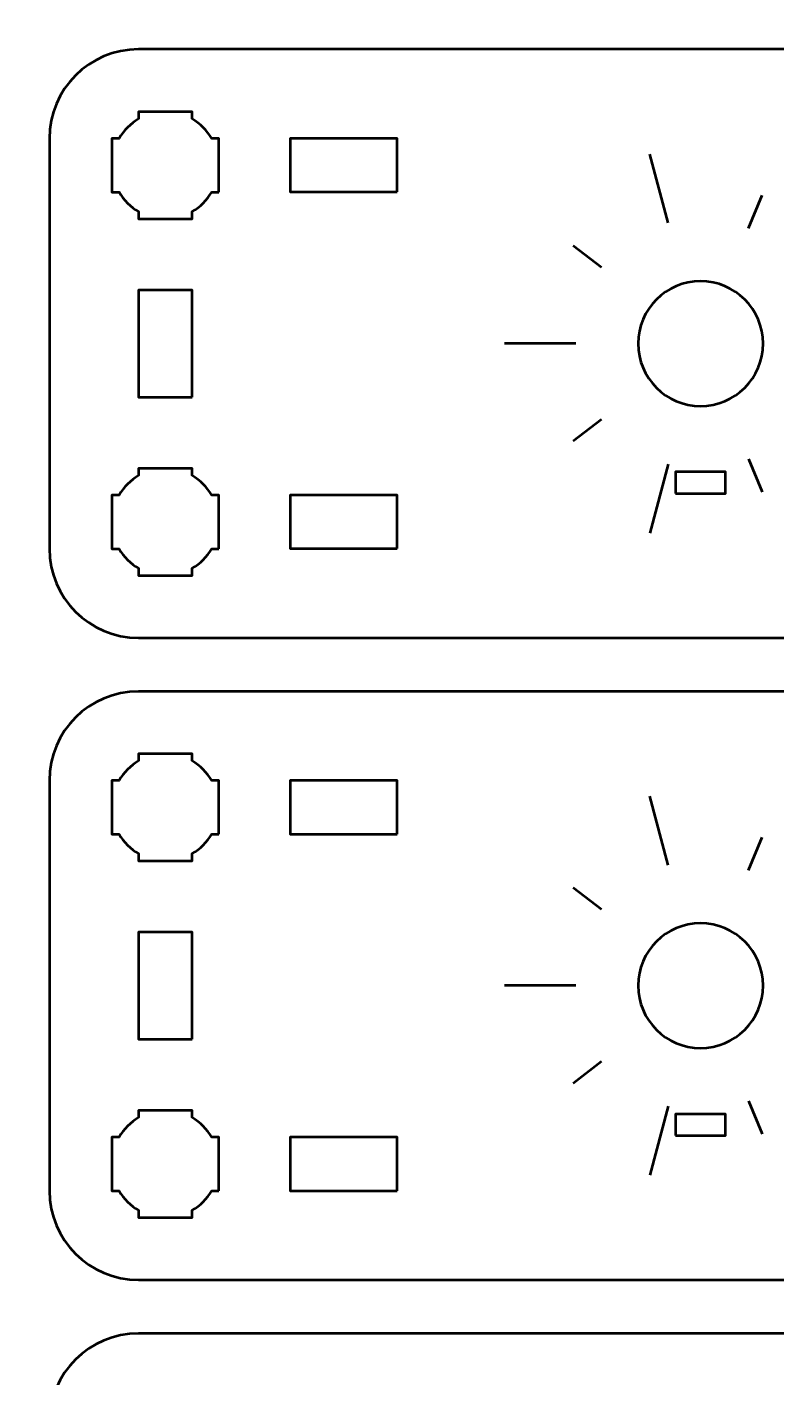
# Model space of a CAD drawing. Header units: centimetres. Extents: x -21 to 0, y -29.7 to 0.
# Drawn here: x -16.28 to -12.07, y -22.15 to -14.57 of the extents above; entities that cross this region are included whole.
import ezdxf

# ---------------------------------------------------------------- set-up
doc = ezdxf.new("R2010")
doc.units = ezdxf.units.CM
doc.header["$MEASUREMENT"] = 0
doc.layers.add('Layer 1', color=7, linetype='Continuous')

msp = doc.modelspace()

# ---------------------------------------------------------------- linework, layer by layer
at = {"layer": 'Layer 1', "color": 1, "lineweight": 53}
msp.add_open_spline([(-21.00003, -29.19995), (-21.00003, -29.19995), (-21.00003, -5.29992), (-21.00003, -5.29992), (-21.00003, -5.29992), (-21.00003, -5.21709), (-20.93286, -5.14992), (-20.85003, -5.14992), (-20.85003, -5.14992), (-20.7672, -5.14992), (-20.70003, -5.08275), (-20.70003, -4.99992), (-20.70003, -4.99992), (-20.70003, -4.91709), (-20.7672, -4.84992), (-20.85003, -4.84992), (-20.85003, -4.84992), (-20.93286, -4.84992), (-21.00003, -4.78275), (-21.00003, -4.69992), (-21.00003, -4.69992), (-21.00003, -4.61709), (-20.93286, -4.54992), (-20.85003, -4.54992), (-20.85003, -4.54992), (-20.7672, -4.54992), (-20.70003, -4.48275), (-20.70003, -4.39992), (-20.70003, -4.39992), (-20.70003, -4.31709), (-20.7672, -4.24992), (-20.85003, -4.24992), (-20.85003, -4.24992), (-20.93286, -4.24992), (-21.00003, -4.18275), (-21.00003, -4.09992), (-21.00003, -4.09992), (-21.00003, -4.01709), (-20.93286, -3.94992), (-20.85003, -3.94992), (-20.85003, -3.94992), (-20.7672, -3.94992), (-20.70003, -3.88275), (-20.70003, -3.79992), (-20.70003, -3.79992), (-20.70003, -3.71709), (-20.7672, -3.64992), (-20.85003, -3.64992), (-20.85003, -3.64992), (-20.93286, -3.64992), (-21.00003, -3.58275), (-21.00003, -3.49992), (-21.00003, -3.49992), (-21.00003, -3.41709), (-20.93286, -3.34992), (-20.85003, -3.34992), (-20.85003, -3.34992), (-20.7672, -3.34992), (-20.70003, -3.28275), (-20.70003, -3.19992), (-20.70003, -3.19992), (-20.70003, -3.11709), (-20.7672, -3.04992), (-20.85003, -3.04992), (-20.85003, -3.04992), (-20.93286, -3.04992), (-21.00003, -2.98275), (-21.00003, -2.89992), (-21.00003, -2.89992), (-21.00003, -2.81709), (-20.93286, -2.74992), (-20.85003, -2.74992), (-20.85003, -2.74992), (-20.7672, -2.74992), (-20.70003, -2.68275), (-20.70003, -2.59992), (-20.70003, -2.59992), (-20.70003, -2.51709), (-20.7672, -2.44992), (-20.85003, -2.44992), (-20.85003, -2.44992), (-20.93286, -2.44992), (-21.00003, -2.38275), (-21.00003, -2.29992), (-21.00003, -2.29992), (-21.00003, -2.21709), (-20.93286, -2.14992), (-20.85003, -2.14992), (-20.85003, -2.14992), (-20.7672, -2.14992), (-20.70003, -2.08275), (-20.70003, -1.99992), (-20.70003, -1.99992), (-20.70003, -1.91709), (-20.7672, -1.84992), (-20.85003, -1.84992), (-20.85003, -1.84992), (-20.93286, -1.84992), (-21.00003, -1.78275), (-21.00003, -1.69992), (-21.00003, -1.69992), (-21.00003, -1.61709), (-20.93286, -1.54992), (-20.85003, -1.54992), (-20.85003, -1.54992), (-20.7672, -1.54992), (-20.70003, -1.48275), (-20.70003, -1.39992), (-20.70003, -1.39992), (-20.70003, -1.31709), (-20.7672, -1.24992), (-20.85003, -1.24992), (-20.85003, -1.24992), (-20.93286, -1.24992), (-21.00003, -1.18275), (-21.00003, -1.09992), (-21.00003, -1.09992), (-21.00003, -1.09992), (-21.00003, -0.49992), (-21.00003, -0.49992), (-21.00003, -0.49992), (-21.00003, -0.22295), (-20.77694, 0.00004), (-20.49994, 0.00004), (-20.49994, 0.00004), (-20.49994, 0.00004), (-0.50008, 0.00004), (-0.50008, 0.00004), (-0.50008, 0.00004), (-0.22294, 0.00004), (0.00002, -0.22295), (0.00002, -0.49992), (0.00002, -0.49992), (0.00002, -0.49992), (0.00002, -29.19995), (0.00002, -29.19995), (0.00002, -29.19995), (0.00002, -29.47695), (-0.22294, -29.70004), (-0.50008, -29.70004), (-0.50008, -29.70004), (-0.50008, -29.70004), (-20.49994, -29.70004), (-20.49994, -29.70004), (-20.49994, -29.70004), (-20.77694, -29.70004), (-21.00003, -29.47695), (-21.00003, -29.19995)], degree=3, knots=[0, 0, 0, 0, 0.027027, 0.027027, 0.027027, 0.027027, 0.0540541, 0.0540541, 0.0540541, 0.0540541, 0.0810811, 0.0810811, 0.0810811, 0.0810811, 0.1081081, 0.1081081, 0.1081081, 0.1081081, 0.1351351, 0.1351351, 0.1351351, 0.1351351, 0.1621622, 0.1621622, 0.1621622, 0.1621622, 0.1891892, 0.1891892, 0.1891892, 0.1891892, 0.2162162, 0.2162162, 0.2162162, 0.2162162, 0.2432432, 0.2432432, 0.2432432, 0.2432432, 0.2702703, 0.2702703, 0.2702703, 0.2702703, 0.2972973, 0.2972973, 0.2972973, 0.2972973, 0.3243243, 0.3243243, 0.3243243, 0.3243243, 0.3513514, 0.3513514, 0.3513514, 0.3513514, 0.3783784, 0.3783784, 0.3783784, 0.3783784, 0.4054054, 0.4054054, 0.4054054, 0.4054054, 0.4324324, 0.4324324, 0.4324324, 0.4324324, 0.4594595, 0.4594595, 0.4594595, 0.4594595, 0.4864865, 0.4864865, 0.4864865, 0.4864865, 0.5135135, 0.5135135, 0.5135135, 0.5135135, 0.5405405, 0.5405405, 0.5405405, 0.5405405, 0.5675676, 0.5675676, 0.5675676, 0.5675676, 0.5945946, 0.5945946, 0.5945946, 0.5945946, 0.6216216, 0.6216216, 0.6216216, 0.6216216, 0.6486486, 0.6486486, 0.6486486, 0.6486486, 0.6756757, 0.6756757, 0.6756757, 0.6756757, 0.7027027, 0.7027027, 0.7027027, 0.7027027, 0.7297297, 0.7297297, 0.7297297, 0.7297297, 0.7567568, 0.7567568, 0.7567568, 0.7567568, 0.7837838, 0.7837838, 0.7837838, 0.7837838, 0.8108108, 0.8108108, 0.8108108, 0.8108108, 0.8378378, 0.8378378, 0.8378378, 0.8378378, 0.8648649, 0.8648649, 0.8648649, 0.8648649, 0.8918919, 0.8918919, 0.8918919, 0.8918919, 0.9189189, 0.9189189, 0.9189189, 0.9189189, 0.9459459, 0.9459459, 0.9459459, 0.9459459, 0.972973, 0.972973, 0.972973, 0.972973, 1, 1, 1, 1], dxfattribs=at)
at = {"layer": 'Layer 1', "color": 3, "lineweight": 53}
for points in [[(-9.35005, -17.99998), (-9.35005, -17.99998), (-15.64991, -17.99998), (-15.64991, -17.99998), (-15.64991, -17.99998), (-15.92704, -17.99998), (-16.15, -17.77688), (-16.15, -17.49988), (-16.15, -17.49988), (-16.15, -17.49988), (-16.15, -15.19996), (-16.15, -15.19996), (-16.15, -15.19996), (-16.15, -14.92295), (-15.92704, -14.7), (-15.64991, -14.7), (-15.64991, -14.7), (-15.64991, -14.7), (-9.35005, -14.7), (-9.35005, -14.7), (-9.35005, -14.7), (-9.07306, -14.7), (-8.84997, -14.92295), (-8.84997, -15.19996), (-8.84997, -15.19996), (-8.84997, -15.19996), (-8.84997, -17.49988), (-8.84997, -17.49988), (-8.84997, -17.49988), (-8.84997, -17.77688), (-9.07306, -17.99998), (-9.35005, -17.99998)], [(-9.35005, -21.59998), (-9.35005, -21.59998), (-15.64991, -21.59998), (-15.64991, -21.59998), (-15.64991, -21.59998), (-15.92704, -21.59998), (-16.15, -21.37688), (-16.15, -21.09988), (-16.15, -21.09988), (-16.15, -21.09988), (-16.15, -18.79996), (-16.15, -18.79996), (-16.15, -18.79996), (-16.15, -18.52295), (-15.92704, -18.3), (-15.64991, -18.3), (-15.64991, -18.3), (-15.64991, -18.3), (-9.35005, -18.3), (-9.35005, -18.3), (-9.35005, -18.3), (-9.07306, -18.3), (-8.84997, -18.52295), (-8.84997, -18.79996), (-8.84997, -18.79996), (-8.84997, -18.79996), (-8.84997, -21.09988), (-8.84997, -21.09988), (-8.84997, -21.09988), (-8.84997, -21.37688), (-9.07306, -21.59998), (-9.35005, -21.59998)], [(-9.35005, -25.19998), (-9.35005, -25.19998), (-15.64991, -25.19998), (-15.64991, -25.19998), (-15.64991, -25.19998), (-15.92704, -25.19998), (-16.15, -24.97688), (-16.15, -24.69988), (-16.15, -24.69988), (-16.15, -24.69988), (-16.15, -22.39996), (-16.15, -22.39996), (-16.15, -22.39996), (-16.15, -22.12295), (-15.92704, -21.9), (-15.64991, -21.9), (-15.64991, -21.9), (-15.64991, -21.9), (-9.35005, -21.9), (-9.35005, -21.9), (-9.35005, -21.9), (-9.07306, -21.9), (-8.84997, -22.12295), (-8.84997, -22.39996), (-8.84997, -22.39996), (-8.84997, -22.39996), (-8.84997, -24.69988), (-8.84997, -24.69988), (-8.84997, -24.69988), (-8.84997, -24.97688), (-9.07306, -25.19998), (-9.35005, -25.19998)]]:
    msp.add_open_spline(points, degree=3, knots=[0, 0, 0, 0, 0.125, 0.125, 0.125, 0.125, 0.25, 0.25, 0.25, 0.25, 0.375, 0.375, 0.375, 0.375, 0.5, 0.5, 0.5, 0.5, 0.625, 0.625, 0.625, 0.625, 0.75, 0.75, 0.75, 0.75, 0.875, 0.875, 0.875, 0.875, 1, 1, 1, 1], dxfattribs=at)
at = {"layer": 'Layer 1', "lineweight": 53}
for points, knots in [([(-15.19997, -15.50007), (-15.19997, -15.50007), (-15.24008, -15.50007), (-15.24008, -15.50007), (-15.24008, -15.50007), (-15.2664, -15.54555), (-15.30443, -15.58358), (-15.3499, -15.60989), (-15.3499, -15.60989), (-15.3499, -15.60989), (-15.3499, -15.65), (-15.3499, -15.65), (-15.3499, -15.65), (-15.3499, -15.65), (-15.49997, -15.65), (-15.49997, -15.65), (-15.49997, -15.65), (-15.49997, -15.65), (-15.6499, -15.65), (-15.6499, -15.65), (-15.6499, -15.65), (-15.6499, -15.65), (-15.6499, -15.60989), (-15.6499, -15.60989), (-15.6499, -15.60989), (-15.69552, -15.58358), (-15.73344, -15.54555), (-15.75976, -15.50007), (-15.75976, -15.50007), (-15.75976, -15.50007), (-15.79998, -15.50007), (-15.79998, -15.50007), (-15.79998, -15.50007), (-15.79998, -15.50007), (-15.79998, -15.35), (-15.79998, -15.35), (-15.79998, -15.35), (-15.79998, -15.35), (-15.79998, -15.20007), (-15.79998, -15.20007), (-15.79998, -15.20007), (-15.79998, -15.20007), (-15.75976, -15.20007), (-15.75976, -15.20007), (-15.75976, -15.20007), (-15.73344, -15.1546), (-15.69552, -15.11657), (-15.6499, -15.09025), (-15.6499, -15.09025), (-15.6499, -15.09025), (-15.6499, -15.05), (-15.6499, -15.05), (-15.6499, -15.05), (-15.6499, -15.05), (-15.49997, -15.05), (-15.49997, -15.05), (-15.49997, -15.05), (-15.49997, -15.05), (-15.3499, -15.05), (-15.3499, -15.05), (-15.3499, -15.05), (-15.3499, -15.05), (-15.3499, -15.09025), (-15.3499, -15.09025), (-15.3499, -15.09025), (-15.30443, -15.11657), (-15.2664, -15.1546), (-15.24008, -15.20007), (-15.24008, -15.20007), (-15.24008, -15.20007), (-15.19997, -15.20007), (-15.19997, -15.20007), (-15.19997, -15.20007), (-15.19997, -15.20007), (-15.19997, -15.35), (-15.19997, -15.35), (-15.19997, -15.35), (-15.19997, -15.35), (-15.19997, -15.50007), (-15.19997, -15.50007)], [0, 0, 0, 0, 0.05, 0.05, 0.05, 0.05, 0.1, 0.1, 0.1, 0.1, 0.15, 0.15, 0.15, 0.15, 0.2, 0.2, 0.2, 0.2, 0.25, 0.25, 0.25, 0.25, 0.3, 0.3, 0.3, 0.3, 0.35, 0.35, 0.35, 0.35, 0.4, 0.4, 0.4, 0.4, 0.45, 0.45, 0.45, 0.45, 0.5, 0.5, 0.5, 0.5, 0.55, 0.55, 0.55, 0.55, 0.6, 0.6, 0.6, 0.6, 0.65, 0.65, 0.65, 0.65, 0.7, 0.7, 0.7, 0.7, 0.75, 0.75, 0.75, 0.75, 0.8, 0.8, 0.8, 0.8, 0.85, 0.85, 0.85, 0.85, 0.9, 0.9, 0.9, 0.9, 0.95, 0.95, 0.95, 0.95, 1, 1, 1, 1]), ([(-14.19996, -15.49996), (-14.19996, -15.49996), (-14.79996, -15.49996), (-14.79996, -15.49996), (-14.79996, -15.49996), (-14.79996, -15.49996), (-14.79996, -15.19996), (-14.79996, -15.19996), (-14.79996, -15.19996), (-14.79996, -15.19996), (-14.19996, -15.19996), (-14.19996, -15.19996), (-14.19996, -15.19996), (-14.19996, -15.19996), (-14.19996, -15.49996), (-14.19996, -15.49996)], [0, 0, 0, 0, 0.25, 0.25, 0.25, 0.25, 0.5, 0.5, 0.5, 0.5, 0.75, 0.75, 0.75, 0.75, 1, 1, 1, 1]), ([(-15.34991, -16.64993), (-15.34991, -16.64993), (-15.64991, -16.64993), (-15.64991, -16.64993), (-15.64991, -16.64993), (-15.64991, -16.64993), (-15.64991, -16.04994), (-15.64991, -16.04994), (-15.64991, -16.04994), (-15.64991, -16.04994), (-15.34991, -16.04994), (-15.34991, -16.04994), (-15.34991, -16.04994), (-15.34991, -16.04994), (-15.34991, -16.64993), (-15.34991, -16.64993)], [0, 0, 0, 0, 0.25, 0.25, 0.25, 0.25, 0.5, 0.5, 0.5, 0.5, 0.75, 0.75, 0.75, 0.75, 1, 1, 1, 1]), ([(-15.19997, -17.50007), (-15.19997, -17.50007), (-15.24008, -17.50007), (-15.24008, -17.50007), (-15.24008, -17.50007), (-15.2664, -17.54555), (-15.30443, -17.58358), (-15.3499, -17.60989), (-15.3499, -17.60989), (-15.3499, -17.60989), (-15.3499, -17.65), (-15.3499, -17.65), (-15.3499, -17.65), (-15.3499, -17.65), (-15.49997, -17.65), (-15.49997, -17.65), (-15.49997, -17.65), (-15.49997, -17.65), (-15.6499, -17.65), (-15.6499, -17.65), (-15.6499, -17.65), (-15.6499, -17.65), (-15.6499, -17.60989), (-15.6499, -17.60989), (-15.6499, -17.60989), (-15.69552, -17.58358), (-15.73344, -17.54555), (-15.75976, -17.50007), (-15.75976, -17.50007), (-15.75976, -17.50007), (-15.79998, -17.50007), (-15.79998, -17.50007), (-15.79998, -17.50007), (-15.79998, -17.50007), (-15.79998, -17.35), (-15.79998, -17.35), (-15.79998, -17.35), (-15.79998, -17.35), (-15.79998, -17.20007), (-15.79998, -17.20007), (-15.79998, -17.20007), (-15.79998, -17.20007), (-15.75976, -17.20007), (-15.75976, -17.20007), (-15.75976, -17.20007), (-15.73344, -17.1546), (-15.69552, -17.11657), (-15.6499, -17.09025), (-15.6499, -17.09025), (-15.6499, -17.09025), (-15.6499, -17.05), (-15.6499, -17.05), (-15.6499, -17.05), (-15.6499, -17.05), (-15.49997, -17.05), (-15.49997, -17.05), (-15.49997, -17.05), (-15.49997, -17.05), (-15.3499, -17.05), (-15.3499, -17.05), (-15.3499, -17.05), (-15.3499, -17.05), (-15.3499, -17.09025), (-15.3499, -17.09025), (-15.3499, -17.09025), (-15.30443, -17.11657), (-15.2664, -17.1546), (-15.24008, -17.20007), (-15.24008, -17.20007), (-15.24008, -17.20007), (-15.19997, -17.20007), (-15.19997, -17.20007), (-15.19997, -17.20007), (-15.19997, -17.20007), (-15.19997, -17.35), (-15.19997, -17.35), (-15.19997, -17.35), (-15.19997, -17.35), (-15.19997, -17.50007), (-15.19997, -17.50007)], [0, 0, 0, 0, 0.05, 0.05, 0.05, 0.05, 0.1, 0.1, 0.1, 0.1, 0.15, 0.15, 0.15, 0.15, 0.2, 0.2, 0.2, 0.2, 0.25, 0.25, 0.25, 0.25, 0.3, 0.3, 0.3, 0.3, 0.35, 0.35, 0.35, 0.35, 0.4, 0.4, 0.4, 0.4, 0.45, 0.45, 0.45, 0.45, 0.5, 0.5, 0.5, 0.5, 0.55, 0.55, 0.55, 0.55, 0.6, 0.6, 0.6, 0.6, 0.65, 0.65, 0.65, 0.65, 0.7, 0.7, 0.7, 0.7, 0.75, 0.75, 0.75, 0.75, 0.8, 0.8, 0.8, 0.8, 0.85, 0.85, 0.85, 0.85, 0.9, 0.9, 0.9, 0.9, 0.95, 0.95, 0.95, 0.95, 1, 1, 1, 1]), ([(-14.19996, -17.49988), (-14.19996, -17.49988), (-14.79996, -17.49988), (-14.79996, -17.49988), (-14.79996, -17.49988), (-14.79996, -17.49988), (-14.79996, -17.19988), (-14.79996, -17.19988), (-14.79996, -17.19988), (-14.79996, -17.19988), (-14.19996, -17.19988), (-14.19996, -17.19988), (-14.19996, -17.19988), (-14.19996, -17.19988), (-14.19996, -17.49988), (-14.19996, -17.49988)], [0, 0, 0, 0, 0.25, 0.25, 0.25, 0.25, 0.5, 0.5, 0.5, 0.5, 0.75, 0.75, 0.75, 0.75, 1, 1, 1, 1]), ([(-15.19997, -19.10007), (-15.19997, -19.10007), (-15.24008, -19.10007), (-15.24008, -19.10007), (-15.24008, -19.10007), (-15.2664, -19.14555), (-15.30443, -19.18358), (-15.3499, -19.20989), (-15.3499, -19.20989), (-15.3499, -19.20989), (-15.3499, -19.25), (-15.3499, -19.25), (-15.3499, -19.25), (-15.3499, -19.25), (-15.49997, -19.25), (-15.49997, -19.25), (-15.49997, -19.25), (-15.49997, -19.25), (-15.6499, -19.25), (-15.6499, -19.25), (-15.6499, -19.25), (-15.6499, -19.25), (-15.6499, -19.20989), (-15.6499, -19.20989), (-15.6499, -19.20989), (-15.69552, -19.18358), (-15.73344, -19.14555), (-15.75976, -19.10007), (-15.75976, -19.10007), (-15.75976, -19.10007), (-15.79998, -19.10007), (-15.79998, -19.10007), (-15.79998, -19.10007), (-15.79998, -19.10007), (-15.79998, -18.95), (-15.79998, -18.95), (-15.79998, -18.95), (-15.79998, -18.95), (-15.79998, -18.80007), (-15.79998, -18.80007), (-15.79998, -18.80007), (-15.79998, -18.80007), (-15.75976, -18.80007), (-15.75976, -18.80007), (-15.75976, -18.80007), (-15.73344, -18.7546), (-15.69552, -18.71657), (-15.6499, -18.69025), (-15.6499, -18.69025), (-15.6499, -18.69025), (-15.6499, -18.65), (-15.6499, -18.65), (-15.6499, -18.65), (-15.6499, -18.65), (-15.49997, -18.65), (-15.49997, -18.65), (-15.49997, -18.65), (-15.49997, -18.65), (-15.3499, -18.65), (-15.3499, -18.65), (-15.3499, -18.65), (-15.3499, -18.65), (-15.3499, -18.69025), (-15.3499, -18.69025), (-15.3499, -18.69025), (-15.30443, -18.71657), (-15.2664, -18.7546), (-15.24008, -18.80007), (-15.24008, -18.80007), (-15.24008, -18.80007), (-15.19997, -18.80007), (-15.19997, -18.80007), (-15.19997, -18.80007), (-15.19997, -18.80007), (-15.19997, -18.95), (-15.19997, -18.95), (-15.19997, -18.95), (-15.19997, -18.95), (-15.19997, -19.10007), (-15.19997, -19.10007)], [0, 0, 0, 0, 0.05, 0.05, 0.05, 0.05, 0.1, 0.1, 0.1, 0.1, 0.15, 0.15, 0.15, 0.15, 0.2, 0.2, 0.2, 0.2, 0.25, 0.25, 0.25, 0.25, 0.3, 0.3, 0.3, 0.3, 0.35, 0.35, 0.35, 0.35, 0.4, 0.4, 0.4, 0.4, 0.45, 0.45, 0.45, 0.45, 0.5, 0.5, 0.5, 0.5, 0.55, 0.55, 0.55, 0.55, 0.6, 0.6, 0.6, 0.6, 0.65, 0.65, 0.65, 0.65, 0.7, 0.7, 0.7, 0.7, 0.75, 0.75, 0.75, 0.75, 0.8, 0.8, 0.8, 0.8, 0.85, 0.85, 0.85, 0.85, 0.9, 0.9, 0.9, 0.9, 0.95, 0.95, 0.95, 0.95, 1, 1, 1, 1]), ([(-14.19996, -19.09996), (-14.19996, -19.09996), (-14.79996, -19.09996), (-14.79996, -19.09996), (-14.79996, -19.09996), (-14.79996, -19.09996), (-14.79996, -18.79996), (-14.79996, -18.79996), (-14.79996, -18.79996), (-14.79996, -18.79996), (-14.19996, -18.79996), (-14.19996, -18.79996), (-14.19996, -18.79996), (-14.19996, -18.79996), (-14.19996, -19.09996), (-14.19996, -19.09996)], [0, 0, 0, 0, 0.25, 0.25, 0.25, 0.25, 0.5, 0.5, 0.5, 0.5, 0.75, 0.75, 0.75, 0.75, 1, 1, 1, 1]), ([(-15.34991, -20.24993), (-15.34991, -20.24993), (-15.64991, -20.24993), (-15.64991, -20.24993), (-15.64991, -20.24993), (-15.64991, -20.24993), (-15.64991, -19.64994), (-15.64991, -19.64994), (-15.64991, -19.64994), (-15.64991, -19.64994), (-15.34991, -19.64994), (-15.34991, -19.64994), (-15.34991, -19.64994), (-15.34991, -19.64994), (-15.34991, -20.24993), (-15.34991, -20.24993)], [0, 0, 0, 0, 0.25, 0.25, 0.25, 0.25, 0.5, 0.5, 0.5, 0.5, 0.75, 0.75, 0.75, 0.75, 1, 1, 1, 1]), ([(-15.19997, -21.10007), (-15.19997, -21.10007), (-15.24008, -21.10007), (-15.24008, -21.10007), (-15.24008, -21.10007), (-15.2664, -21.14555), (-15.30443, -21.18358), (-15.3499, -21.20989), (-15.3499, -21.20989), (-15.3499, -21.20989), (-15.3499, -21.25), (-15.3499, -21.25), (-15.3499, -21.25), (-15.3499, -21.25), (-15.49997, -21.25), (-15.49997, -21.25), (-15.49997, -21.25), (-15.49997, -21.25), (-15.6499, -21.25), (-15.6499, -21.25), (-15.6499, -21.25), (-15.6499, -21.25), (-15.6499, -21.20989), (-15.6499, -21.20989), (-15.6499, -21.20989), (-15.69552, -21.18358), (-15.73344, -21.14555), (-15.75976, -21.10007), (-15.75976, -21.10007), (-15.75976, -21.10007), (-15.79998, -21.10007), (-15.79998, -21.10007), (-15.79998, -21.10007), (-15.79998, -21.10007), (-15.79998, -20.95), (-15.79998, -20.95), (-15.79998, -20.95), (-15.79998, -20.95), (-15.79998, -20.80007), (-15.79998, -20.80007), (-15.79998, -20.80007), (-15.79998, -20.80007), (-15.75976, -20.80007), (-15.75976, -20.80007), (-15.75976, -20.80007), (-15.73344, -20.7546), (-15.69552, -20.71657), (-15.6499, -20.69025), (-15.6499, -20.69025), (-15.6499, -20.69025), (-15.6499, -20.65), (-15.6499, -20.65), (-15.6499, -20.65), (-15.6499, -20.65), (-15.49997, -20.65), (-15.49997, -20.65), (-15.49997, -20.65), (-15.49997, -20.65), (-15.3499, -20.65), (-15.3499, -20.65), (-15.3499, -20.65), (-15.3499, -20.65), (-15.3499, -20.69025), (-15.3499, -20.69025), (-15.3499, -20.69025), (-15.30443, -20.71657), (-15.2664, -20.7546), (-15.24008, -20.80007), (-15.24008, -20.80007), (-15.24008, -20.80007), (-15.19997, -20.80007), (-15.19997, -20.80007), (-15.19997, -20.80007), (-15.19997, -20.80007), (-15.19997, -20.95), (-15.19997, -20.95), (-15.19997, -20.95), (-15.19997, -20.95), (-15.19997, -21.10007), (-15.19997, -21.10007)], [0, 0, 0, 0, 0.05, 0.05, 0.05, 0.05, 0.1, 0.1, 0.1, 0.1, 0.15, 0.15, 0.15, 0.15, 0.2, 0.2, 0.2, 0.2, 0.25, 0.25, 0.25, 0.25, 0.3, 0.3, 0.3, 0.3, 0.35, 0.35, 0.35, 0.35, 0.4, 0.4, 0.4, 0.4, 0.45, 0.45, 0.45, 0.45, 0.5, 0.5, 0.5, 0.5, 0.55, 0.55, 0.55, 0.55, 0.6, 0.6, 0.6, 0.6, 0.65, 0.65, 0.65, 0.65, 0.7, 0.7, 0.7, 0.7, 0.75, 0.75, 0.75, 0.75, 0.8, 0.8, 0.8, 0.8, 0.85, 0.85, 0.85, 0.85, 0.9, 0.9, 0.9, 0.9, 0.95, 0.95, 0.95, 0.95, 1, 1, 1, 1]), ([(-14.19996, -21.09988), (-14.19996, -21.09988), (-14.79996, -21.09988), (-14.79996, -21.09988), (-14.79996, -21.09988), (-14.79996, -21.09988), (-14.79996, -20.79988), (-14.79996, -20.79988), (-14.79996, -20.79988), (-14.79996, -20.79988), (-14.19996, -20.79988), (-14.19996, -20.79988), (-14.19996, -20.79988), (-14.19996, -20.79988), (-14.19996, -21.09988), (-14.19996, -21.09988)], [0, 0, 0, 0, 0.25, 0.25, 0.25, 0.25, 0.5, 0.5, 0.5, 0.5, 0.75, 0.75, 0.75, 0.75, 1, 1, 1, 1])]:
    msp.add_open_spline(points, degree=3, knots=knots, dxfattribs=at)
at = {"layer": 'Layer 1', "color": 5, "lineweight": 53}
for points in [[(-12.68114, -15.67385), (-12.68114, -15.67385), (-12.78467, -15.28748), (-12.78467, -15.28748)], [(-12.23209, -15.70328), (-12.23209, -15.70328), (-12.15555, -15.51851), (-12.15555, -15.51851)], [(-13.05532, -15.92387), (-13.05532, -15.92387), (-13.21399, -15.80211), (-13.21399, -15.80211)], [(-13.19997, -16.35), (-13.19997, -16.35), (-13.59997, -16.35), (-13.59997, -16.35)], [(-13.05532, -16.77613), (-13.05532, -16.77613), (-13.21399, -16.89789), (-13.21399, -16.89789)], [(-12.68114, -17.02615), (-12.68114, -17.02615), (-12.78467, -17.41252), (-12.78467, -17.41252)], [(-12.23209, -16.99672), (-12.23209, -16.99672), (-12.15555, -17.18149), (-12.15555, -17.18149)], [(-12.68114, -19.27385), (-12.68114, -19.27385), (-12.78467, -18.88748), (-12.78467, -18.88748)], [(-12.23209, -19.30328), (-12.23209, -19.30328), (-12.15555, -19.11851), (-12.15555, -19.11851)], [(-13.05532, -19.52387), (-13.05532, -19.52387), (-13.21399, -19.40211), (-13.21399, -19.40211)], [(-13.19997, -19.95), (-13.19997, -19.95), (-13.59997, -19.95), (-13.59997, -19.95)], [(-13.05532, -20.37613), (-13.05532, -20.37613), (-13.21399, -20.49789), (-13.21399, -20.49789)], [(-12.23209, -20.59672), (-12.23209, -20.59672), (-12.15555, -20.78149), (-12.15555, -20.78149)], [(-12.68114, -20.62615), (-12.68114, -20.62615), (-12.78467, -21.01252), (-12.78467, -21.01252)]]:
    msp.add_open_spline(points, degree=3, dxfattribs=at)
at = {"layer": 'Layer 1', "color": 250, "lineweight": 53}
for points in [[(-12.84997, -16.35), (-12.84997, -16.15674), (-12.69323, -16), (-12.49997, -16), (-12.49997, -16), (-12.30671, -16), (-12.14997, -16.15674), (-12.14997, -16.35), (-12.14997, -16.35), (-12.14997, -16.54326), (-12.30671, -16.7), (-12.49997, -16.7), (-12.49997, -16.7), (-12.69323, -16.7), (-12.84997, -16.54326), (-12.84997, -16.35)], [(-12.63997, -17.19), (-12.63997, -17.19), (-12.63997, -17.07), (-12.63997, -17.07), (-12.63997, -17.07), (-12.63997, -17.07), (-12.35997, -17.07), (-12.35997, -17.07), (-12.35997, -17.07), (-12.35997, -17.07), (-12.35997, -17.19), (-12.35997, -17.19), (-12.35997, -17.19), (-12.35997, -17.19), (-12.63997, -17.19), (-12.63997, -17.19)], [(-12.84997, -19.95), (-12.84997, -19.75674), (-12.69323, -19.6), (-12.49997, -19.6), (-12.49997, -19.6), (-12.30671, -19.6), (-12.14997, -19.75674), (-12.14997, -19.95), (-12.14997, -19.95), (-12.14997, -20.14326), (-12.30671, -20.3), (-12.49997, -20.3), (-12.49997, -20.3), (-12.69323, -20.3), (-12.84997, -20.14326), (-12.84997, -19.95)], [(-12.63997, -20.79), (-12.63997, -20.79), (-12.63997, -20.67), (-12.63997, -20.67), (-12.63997, -20.67), (-12.63997, -20.67), (-12.35997, -20.67), (-12.35997, -20.67), (-12.35997, -20.67), (-12.35997, -20.67), (-12.35997, -20.79), (-12.35997, -20.79), (-12.35997, -20.79), (-12.35997, -20.79), (-12.63997, -20.79), (-12.63997, -20.79)]]:
    msp.add_open_spline(points, degree=3, knots=[0, 0, 0, 0, 0.25, 0.25, 0.25, 0.25, 0.5, 0.5, 0.5, 0.5, 0.75, 0.75, 0.75, 0.75, 1, 1, 1, 1], dxfattribs=at)

doc.saveas('drawing.dxf')
